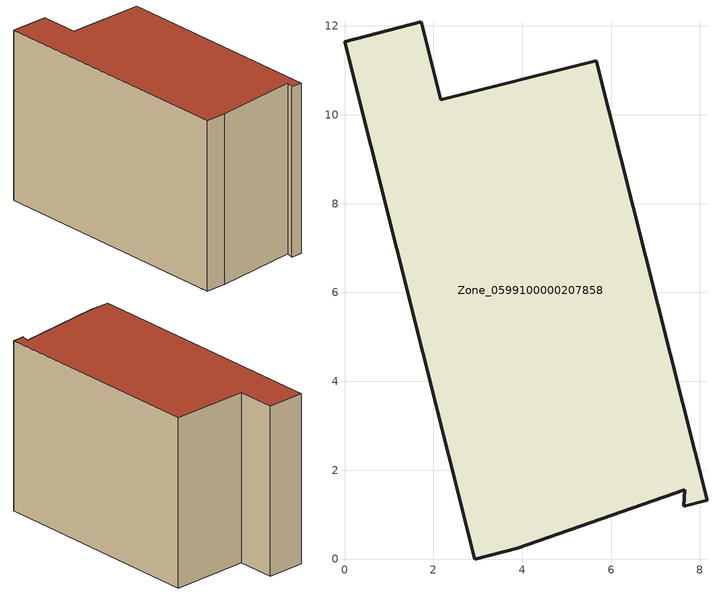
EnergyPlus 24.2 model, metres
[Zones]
Zone_0599100000207858
 floor ground (C_G): 2.93,0 0,11.65 1.73,12.09 2.17,10.34 5.67,11.22 8.16,1.32 7.63,1.19 7.66,1.56 3.89,0.24 z0
 wall outside (C_F): 2.17,10.34 1.73,12.09 0,11.65 2.93,0 3.89,0.24 7.66,1.56 7.63,1.19 8.16,1.32 5.67,11.22 2.17,10.34 z0:7.97
 roof outside (C_R): 8.16,1.32 5.67,11.22 2.17,10.34 1.73,12.09 0,11.65 2.93,0 3.89,0.24 7.66,1.56 7.63,1.19 z7.97
[BUILDING]
Pand.0599100000207858: North Axis=0; Terrain=City; Loads Convergence Tolerance Value=0.04; Temperature Convergence Tolerance Value=0.4; Solar Distribution=FullExterior; Maximum Number of Warmup Days=25; Minimum Number of Warmup Days=1
[Site:Location]
Rotterdam.The.Hague.AP_ZH_NLD Design_Conditions: Latitude=51.96; Longitude=4.45; Time Zone=1; Elevation=-4.5
[SITE:GROUNDTEMPERATURE:BUILDINGSURFACE]
18, 18, 18, 18, 18, 18, 18, 18, 18, 18, 18, 18
[MATERIAL] Thermal Absorptance=0.9; Solar Absorptance=0.7; Visible Absorptance=0.7
Name | Roughness | Thickness | Conductivity | Density | Specific Heat
G.TI.1975-1991 | MediumSmooth | 0.15 | 0.288461 | 540 | 1210
F.TI.1975-1991 | Rough | 0.3 | 0.230769 | 1920 | 840
R.TI.1975-1991 | MediumRough | 0.2 | 0.153846 | 1500 | 1000
[CONSTRUCTION]
C_G: G.TI.1975-1991
C_F: F.TI.1975-1991
C_R: R.TI.1975-1991
[ZONE]
Zone_0599100000207858: Type=1; Multiplier=1; Ceiling Height=Autocalculate; Volume=Autocalculate; Floor Area=autocalculate; Part of Total Floor Area=Yes
[ZONEINFILTRATION:DESIGNFLOWRATE]
Infil_Zone_0599100000207858: Zone or ZoneList or Space or SpaceList=Zone_0599100000207858; Schedule=AlwaysOn; Design Flow Rate Calculation Method=Flow/Area; Flow Rate per Floor Area=0.003; Constant Term Coefficient=1; Temperature Term Coefficient=0; Velocity Term Coefficient=0; Velocity Squared Term Coefficient=0
[HVACTEMPLATE:ZONE:IDEALLOADSAIRSYSTEM]
Zone_0599100000207858: Maximum Heating Supply Air Temperature=50; Minimum Cooling Supply Air Temperature=13; Maximum Heating Supply Air Humidity Ratio=0.0156; Minimum Cooling Supply Air Humidity Ratio=0.0077; Heating Limit=NoLimit; Cooling Limit=NoLimit; Dehumidification Control Type=ConstantSensibleHeatRatio; Cooling Sensible Heat Ratio=0.7; Dehumidification Setpoint=60; Humidification Control Type=None; Humidification Setpoint=30; Outdoor Air Method=None; Outdoor Air Flow Rate per Person=0.00944; Outdoor Air Flow Rate per Zone Floor Area=0; Outdoor Air Flow Rate per Zone=0; Demand Controlled Ventilation Type=None; Outdoor Air Economizer Type=NoEconomizer; Heat Recovery Type=None; Sensible Heat Recovery Effectiveness=0.7; Latent Heat Recovery Effectiveness=0.65
[ZONECONTROL:THERMOSTAT]
ThermostatControl_Zone_0599100000207858: Zone or ZoneList=Zone_0599100000207858; Control Type Schedule=DualSetpointControlType; Control 1=Thermostat_Zone_0599100000207858; Temperature Difference Between Cutout And Setpoint=0
[THERMOSTATSETPOINT:DUALSETPOINT]
Thermostat_Zone_0599100000207858: Heating Setpoint Temperature Schedule=HeatingSetpoint_Zone_0599100000207858; Cooling Setpoint Temperature Schedule=CoolingSetpoint_Zone_0599100000207858
[SCHEDULE:COMPACT]
HeatingSetpoint_Zone_0599100000207858: Through: 12/31, For: AllDays, Until: 24:00, 21
CoolingSetpoint_Zone_0599100000207858: Through: 12/31, For: AllDays, Until: 24:00, 24
DualSetpointControlType: Through: 12/31, For: AllDays, Until: 24:00, 4
AlwaysOn: Through: 12/31, For: AllDays, Until: 24:00, 1
